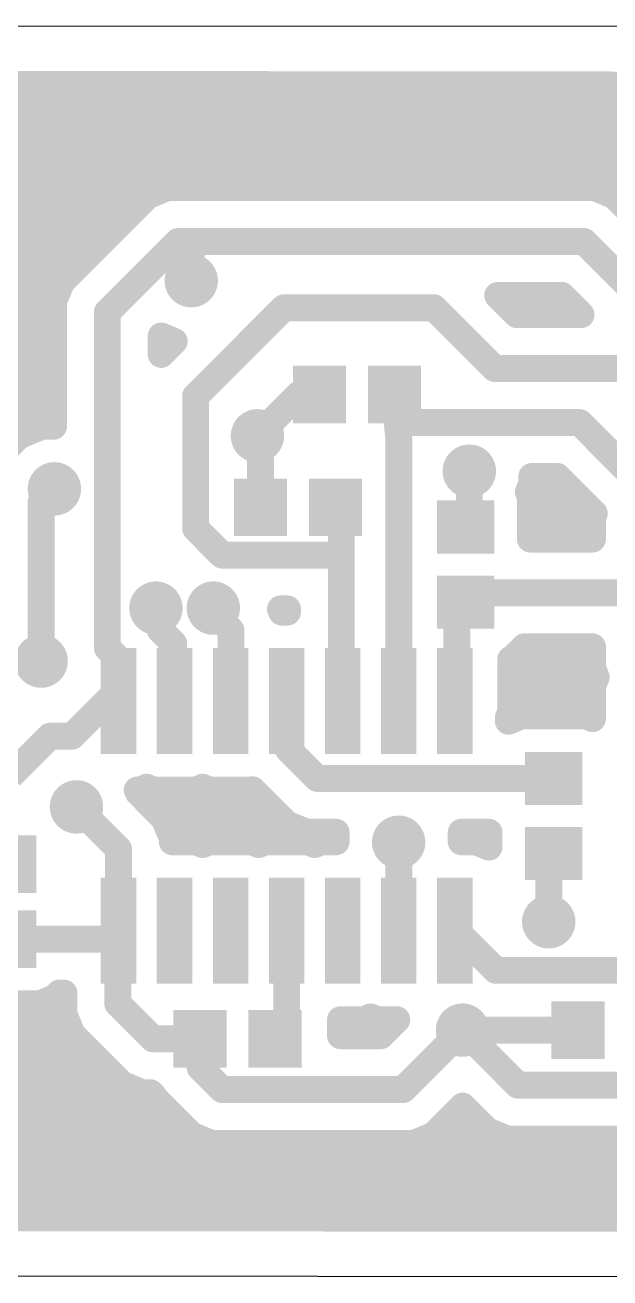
# Model space of a CAD drawing. Extents: x 0.6 to 66.7, y 0.1 to 28.5.
# Drawn here: x 23.59 to 36.85, y 0.1 to 28.46 of the extents above; entities that cross this region are included whole.
import ezdxf

# ---------------------------------------------------------------- set-up
doc = ezdxf.new("R2010")
doc.units = 0
for name, color, linetype in [('1', 22, 'CONTINUOUS'), ('18', 82, 'CONTINUOUS'), ('20', 7, 'CONTINUOUS'), ('29', 253, 'CONTINUOUS')]:
    doc.layers.add(name, color=color, linetype=linetype)

# ---------------------------------------------------------------- blocks, each defined once
blk = doc.blocks.new('RECT')
blk.add_solid([(-0.5, -0.5), (0.5, -0.5), (-0.5, 0.5), (0.5, 0.5)])
blk = doc.blocks.new('ROUNDV')
at = {"const_width": 0.5}
blk.add_lwpolyline([(0, -0.25, 1), (0, 0.25, 1), (0, -0.25)], format="xyb", dxfattribs=at)

msp = doc.modelspace()

# ---------------------------------------------------------------- linework, layer by layer
at = {"layer": '1', "const_width": 0.6096}
for points in [[(1.8808, 27.1379), (65.3319, 27.076)], [(1.8808, 26.8224), (65.331, 26.8224)], [(1.8808, 26.2128), (62.5303, 26.2128)], [(1.8808, 25.6032), (61.9207, 25.6032)], [(19.1865, 24.9936), (61.6979, 24.9936)], [(26.8175, 24.7792), (26.3694, 24.5936)], [(36.5013, 24.7792), (26.8175, 24.7792)], [(36.9494, 24.5936), (36.5013, 24.7792)], [(19.7871, 24.384), (26.1598, 24.384)], [(26.3694, 24.5936), (24.7694, 22.9936)], [(37.2924, 24.2506), (36.9494, 24.5936)], [(19.7871, 23.7744), (25.5502, 23.7744)], [(27.06, 23.56), (25.46, 21.96)], [(27.36, 23.56), (27.06, 23.56)], [(36.2588, 23.56), (27.36, 23.56)], [(27.36, 22.6731), (27.36, 23.56)], [(37.8651, 21.9537), (36.2588, 23.56)], [(19.7871, 23.1648), (24.9406, 23.1648)], [(24.7694, 22.9936), (24.4264, 22.6506)], [(24.7694, 22.9936), (24.7694, 22.9936)], [(19.5352, 22.5552), (24.3869, 22.5552)], [(24.4264, 22.6506), (24.2408, 22.2025)], [(24.2408, 22.2025), (24.2408, 19.3776)], [(34.7413, 21.9029), (34.3034, 22.3408)], [(34.3034, 22.3408), (35.7538, 22.3408)], [(35.7538, 22.3408), (36.1917, 21.9029)], [(18.9256, 21.9456), (24.2408, 21.9456)], [(25.46, 14.36), (25.46, 21.96)], [(29.46, 22.06), (27.46, 20.06)], [(32.86, 22.06), (29.46, 22.06)], [(34.2363, 20.6837), (32.86, 22.06)], [(34.6986, 21.9456), (36.149, 21.9456)], [(36.1917, 21.9029), (34.7413, 21.9029)], [(5.5371, 21.336), (24.2408, 21.336)], [(26.6792, 21.4207), (26.9743, 21.2985)], [(26.6792, 21.0034), (26.6792, 21.4207)], [(26.6792, 21.336), (26.8837, 21.336)], [(26.9743, 21.2985), (26.7694, 21.0936)], [(26.7694, 21.0936), (26.6792, 21.0034)], [(5.5371, 20.7264), (24.2408, 20.7264)], [(37.8651, 20.6837), (34.2363, 20.6837)], [(5.5371, 20.1168), (24.2408, 20.1168)], [(27.46, 20.06), (27.46, 17.06)], [(29.7976, 20.0976), (28.86, 19.16)], [(30.2636, 20.0976), (29.7976, 20.0976)], [(32.0621, 19.096), (31.9636, 20.0976)], [(32.426, 19.46), (31.9636, 20.0976)], [(16.8929, 19.5072), (24.2408, 19.5072)], [(23.978, 19.3776), (23.457, 19.1618)], [(24.2408, 19.3776), (23.978, 19.3776)], [(36.16, 19.46), (32.426, 19.46)], [(37.4763, 18.1437), (36.16, 19.46)], [(23.457, 19.1618), (23.0582, 18.763)], [(28.9224, 19.0976), (28.86, 19.16)], [(28.9301, 19.0899), (28.86, 19.16)], [(28.9301, 17.5408), (28.9301, 19.0899)], [(32.0621, 13.1557), (32.0621, 19.096)], [(33.66, 18.36), (33.66, 17.177)], [(35.0776, 18.078), (35.0776, 18.2408)], [(35.0776, 18.2408), (35.655, 18.2408)], [(35.655, 18.2408), (36.4916, 17.4042)], [(23.96, 17.66), (24.26, 17.96)], [(34.9982, 17.8864), (35.0776, 18.078)], [(35.0432, 17.7777), (34.9982, 17.8864)], [(23.96, 14.06), (23.96, 17.66)], [(35.0432, 16.8229), (35.0432, 17.7777)], [(35.0432, 17.6784), (36.2174, 17.6784)], [(30.76, 17.4109), (30.6301, 17.5408)], [(30.76, 16.46), (30.76, 17.4109)], [(36.4916, 17.4042), (36.4507, 17.3056)], [(36.4507, 17.3056), (36.4507, 16.8229)], [(27.46, 17.06), (28.06, 16.46)], [(33.66, 17.177), (33.5788, 17.0958)], [(35.0432, 17.0688), (36.4507, 17.0688)], [(36.4507, 16.8229), (35.0432, 16.8229)], [(28.06, 16.46), (30.76, 16.46)], [(30.76, 13.1877), (30.76, 16.46)], [(33.571, 15.6037), (33.5788, 15.3958)], [(33.7867, 15.6037), (33.5788, 15.3958)], [(37.8651, 15.6037), (33.7867, 15.6037)], [(33.3788, 15.1958), (33.5788, 15.3958)], [(26.56, 15.26), (26.66, 14.76)], [(27.86, 15.26), (27.96, 15.06)], [(27.96, 15.06), (28.26, 14.76)], [(29.4098, 15.1701), (29.3805, 15.2408)], [(29.3805, 15.2408), (29.5408, 15.2408)], [(29.3808, 15.24), (29.5408, 15.24)], [(29.5408, 15.1701), (29.4098, 15.1701)], [(29.5408, 15.2408), (29.5408, 15.1701)], [(33.3788, 13.1557), (33.3788, 15.1958)], [(26.66, 14.76), (26.96, 14.46)], [(28.26, 14.76), (28.26, 13.36)], [(26.96, 14.46), (26.96, 13.06)], [(25.7121, 14.1079), (25.46, 14.36)], [(34.6468, 14.1206), (34.904, 14.3779)], [(34.904, 14.3779), (34.9068, 14.3845)], [(34.9068, 14.3845), (36.4507, 14.3845)], [(36.4507, 14.3845), (36.4507, 13.9018)], [(25.7121, 13.1557), (25.7121, 14.1079)], [(34.598, 14.1004), (34.6468, 14.1206)], [(34.598, 12.9132), (34.598, 14.1004)], [(34.598, 14.0208), (36.4507, 14.0208)], [(36.4507, 13.9018), (36.5349, 13.6987)], [(36.5349, 13.6987), (36.4507, 13.4956)], [(34.598, 13.4112), (36.4507, 13.4112)], [(36.4507, 13.4956), (36.4507, 12.7573)], [(25.5218, 13.2218), (24.66, 12.36)], [(25.646, 13.2218), (25.5218, 13.2218)], [(25.646, 13.2218), (25.7121, 13.1557)], [(29.56, 13.1177), (29.5221, 13.1557)], [(29.56, 12.06), (29.56, 13.1177)], [(30.76, 13.1877), (30.7921, 13.1557)], [(32.0621, 13.1557), (31.9976, 13.1557)], [(33.3321, 13.1557), (33.3788, 13.1557)], [(34.5465, 12.7887), (34.598, 12.9132)], [(34.8382, 12.8189), (34.5465, 12.6981)], [(34.5465, 12.6981), (34.5465, 12.7887)], [(34.5518, 12.8016), (34.7964, 12.8016)], [(36.3019, 12.8189), (34.8382, 12.8189)], [(36.4507, 12.7573), (36.3019, 12.8189)], [(36.3438, 12.8016), (36.4507, 12.8016)], [(24.16, 12.36), (23.26, 11.46)], [(24.66, 12.36), (24.16, 12.36)], [(30.2155, 11.4045), (29.56, 12.06)], [(35.5701, 11.4045), (30.2155, 11.4045)], [(26.1602, 11.084), (26.1365, 11.1413)], [(26.1365, 11.1413), (26.1939, 11.1413)], [(26.7456, 10.4986), (26.1602, 11.084)], [(26.1939, 11.1413), (26.3471, 11.2047)], [(26.3471, 11.2047), (26.5002, 11.1413)], [(26.5002, 11.1413), (27.4639, 11.1413)], [(27.4639, 11.1413), (27.6171, 11.2047)], [(27.6171, 11.2047), (27.7702, 11.1413)], [(27.7702, 11.1413), (28.7339, 11.1413)], [(28.7339, 11.1413), (28.7485, 11.1473)], [(28.7485, 11.1473), (28.8694, 11.0264)], [(25.7121, 9.8079), (24.76, 10.76)], [(26.2714, 10.9728), (28.923, 10.9728)], [(28.8694, 11.0264), (29.5249, 10.3709)], [(26.9313, 10.0505), (26.7456, 10.4986)], [(26.8017, 10.3632), (29.5435, 10.3632)], [(29.5249, 10.3709), (29.973, 10.1853)], [(26.9313, 9.9701), (26.9313, 10.0505)], [(27.4639, 9.9701), (26.9313, 9.9701)], [(27.6171, 9.9066), (27.4639, 9.9701)], [(27.7702, 9.9701), (27.6171, 9.9066)], [(28.7339, 9.9701), (27.7702, 9.9701)], [(28.8871, 9.9066), (28.7339, 9.9701)], [(29.0402, 9.9701), (28.8871, 9.9066)], [(30.0039, 9.9701), (29.0402, 9.9701)], [(29.973, 10.1853), (30.6424, 10.1853)], [(30.1571, 9.9067), (30.0039, 9.9701)], [(30.3102, 9.9701), (30.1571, 9.9067)], [(30.6424, 9.9701), (30.3102, 9.9701)], [(30.6424, 10.1853), (30.6424, 9.9701)], [(32.0621, 9.9579), (32.06, 9.96)], [(32.0621, 7.9557), (32.0621, 9.9579)], [(33.4776, 9.9701), (33.4776, 10.1853)], [(33.4776, 10.1853), (34.1057, 10.1853)], [(33.8139, 9.9701), (33.4776, 9.9701)], [(34.1057, 9.8492), (33.8139, 9.9701)], [(34.1057, 10.1853), (34.1057, 9.8492)], [(25.7121, 7.9557), (25.7121, 9.8079)], [(35.46, 9.6945), (35.5701, 9.7045)], [(35.46, 9.6945), (35.46, 8.16)], [(33.3321, 8.7321), (33.3321, 7.9879)], [(25.5205, 7.7641), (25.7121, 7.9557)], [(25.6949, 7.9385), (25.7121, 7.9557)], [(25.6949, 6.3054), (25.6949, 7.9385)], [(29.5221, 7.9557), (29.5221, 5.7737)], [(33.3321, 7.9557), (33.3321, 7.9879)], [(33.3321, 7.9879), (34.26, 7.06)], [(23.2474, 7.7641), (25.5205, 7.7641)], [(34.26, 7.06), (37.36, 7.06)], [(24.2654, 6.4389), (24.3714, 6.5449)], [(24.3714, 6.5449), (24.4757, 6.5449)], [(24.4757, 6.5449), (24.4757, 6.0629)], [(22.5656, 6.2997), (23.9293, 6.2997)], [(23.9293, 6.2997), (24.2654, 6.4389)], [(26.4911, 5.5092), (25.6949, 6.3054)], [(22.0122, 6.096), (24.4757, 6.096)], [(24.4757, 6.0629), (24.6613, 5.6148)], [(30.7413, 5.5792), (30.7413, 5.9413)], [(30.7413, 5.9413), (31.2739, 5.9413)], [(31.2739, 5.9413), (31.4271, 6.0047)], [(31.4271, 6.0047), (31.5802, 5.9413)], [(31.5802, 5.9413), (32.0171, 5.9413)], [(32.0171, 5.9413), (31.655, 5.5792)], [(29.5221, 5.7737), (29.2575, 5.5092)], [(32.16, 4.36), (33.5062, 5.7062)], [(33.5062, 5.7062), (33.5138, 5.7062)], [(36.1219, 5.7062), (33.5062, 5.7062)], [(33.5138, 5.7062), (34.76, 4.46)], [(22.1592, 5.4864), (24.7897, 5.4864)], [(24.6613, 5.6148), (25.0043, 5.2718)], [(27.5575, 5.5092), (26.4911, 5.5092)], [(27.5262, 5.4779), (27.5575, 5.5092)], [(27.56, 5.5066), (27.5575, 5.5092)], [(27.56, 4.86), (27.56, 5.5066)], [(31.655, 5.5792), (30.7413, 5.5792)], [(25.0043, 5.2718), (25.8005, 4.4756)], [(22.1771, 4.8768), (25.3993, 4.8768)], [(28.06, 4.36), (27.56, 4.86)], [(21.872, 4.2672), (26.4563, 4.2672)], [(25.8005, 4.4756), (26.2486, 4.29)], [(26.2486, 4.29), (26.4335, 4.29)], [(26.4335, 4.29), (26.5068, 4.2166)], [(32.16, 4.36), (28.06, 4.36)], [(34.76, 4.46), (43.56, 4.46)], [(26.5068, 4.2166), (26.5264, 4.1694)], [(26.5264, 4.1694), (26.8694, 3.8264)], [(32.8506, 3.3264), (33.51, 3.9858)], [(33.51, 3.9858), (33.7264, 3.7694)], [(26.8694, 3.8264), (27.3694, 3.3264)], [(33.7264, 3.7694), (34.0694, 3.4264)], [(1.8808, 3.6576), (27.0382, 3.6576)], [(33.1818, 3.6576), (33.8382, 3.6576)], [(34.0694, 3.4264), (34.5175, 3.2408)], [(27.3694, 3.3264), (27.8175, 3.1408)], [(27.8175, 3.1408), (32.4025, 3.1408)], [(32.4025, 3.1408), (32.8506, 3.3264)], [(34.5175, 3.2408), (43.8025, 3.2408)], [(1.8808, 3.048), (55.1478, 3.048)], [(1.8808, 2.4384), (55.7872, 2.4384)], [(1.8808, 1.8288), (57.7705, 1.8288)], [(58.1747, 1.4246), (1.8808, 1.4795)]]:
    msp.add_lwpolyline(points, dxfattribs=at)
at = {"layer": '1', "const_width": 0.3048}
for points in [[(26.8175, 24.9316, 1), (26.8175, 24.6268)], [(26.8758, 24.6384, 1), (26.7592, 24.92)], [(36.5597, 24.92, 1), (36.443, 24.6384)], [(36.5013, 24.6268, 1), (36.5013, 24.9316)], [(26.1598, 24.2316, 1), (26.1598, 24.5364)], [(26.3111, 24.7344, 1), (26.4277, 24.4528)], [(26.4771, 24.4858, 1), (26.2616, 24.7013)], [(37.0572, 24.7013, 1), (36.8417, 24.4858)], [(36.8911, 24.4528, 1), (37.0078, 24.7344)], [(25.5502, 23.622, 1), (25.5502, 23.9268)], [(27.06, 23.7124, 1), (27.06, 23.4076)], [(27.1678, 23.4522, 1), (26.9522, 23.6678)], [(27.36, 23.7124, 1), (27.36, 23.4076)], [(27.5124, 23.56, 1), (27.2076, 23.56)], [(27.36, 23.4076, 1), (27.36, 23.7124)], [(36.3666, 23.6678, 1), (36.1511, 23.4522)], [(36.2588, 23.4076, 1), (36.2588, 23.7124)], [(24.7694, 23.146, 1), (24.7694, 22.8412)], [(24.8771, 22.8858, 1), (24.6616, 23.1013)], [(24.7694, 22.8412, 1), (24.7694, 23.146)], [(24.9406, 23.0124, 1), (24.9406, 23.3172)], [(24.6616, 23.1013, 1), (24.8771, 22.8858)], [(24.3186, 22.7584, 1), (24.5342, 22.5429)], [(24.5672, 22.5923, 1), (24.2856, 22.7089)], [(24.3869, 22.4028, 1), (24.3869, 22.7076)], [(27.2076, 22.6731, 1), (27.5124, 22.6731)], [(24.3932, 22.2025, 1), (24.0884, 22.2025)], [(24.1, 22.2608, 1), (24.3816, 22.1442)], [(34.4112, 22.4486, 1), (34.1956, 22.233)], [(34.3034, 22.4932, 1), (34.3034, 22.1884)], [(35.8616, 22.4486, 1), (35.646, 22.233)], [(35.7538, 22.1884, 1), (35.7538, 22.4932)], [(24.2408, 21.7932, 1), (24.2408, 22.098)], [(25.3522, 22.0678, 1), (25.5678, 21.8522)], [(25.6124, 21.96, 1), (25.3076, 21.96)], [(29.46, 22.2124, 1), (29.46, 21.9076)], [(29.5678, 21.9522, 1), (29.3522, 22.1678)], [(32.9678, 22.1678, 1), (32.7522, 21.9522)], [(32.86, 21.9076, 1), (32.86, 22.2124)], [(34.6986, 22.098, 1), (34.6986, 21.7932)], [(34.7413, 22.0553, 1), (34.7413, 21.7505)], [(34.6335, 21.7951, 1), (34.8491, 22.0107)], [(36.084, 21.7951, 1), (36.2995, 22.0107)], [(36.149, 21.7932, 1), (36.149, 22.098)], [(36.1917, 21.7505, 1), (36.1917, 22.0553)], [(24.2408, 21.1836, 1), (24.2408, 21.4884)], [(26.7375, 21.5615, 1), (26.6209, 21.2799)], [(26.8316, 21.4207, 1), (26.5268, 21.4207)], [(26.6792, 21.4884, 1), (26.6792, 21.1836)], [(27.082, 21.1907, 1), (26.8665, 21.4062)], [(26.8837, 21.1836, 1), (26.8837, 21.4884)], [(26.916, 21.1577, 1), (27.0326, 21.4393)], [(26.6616, 21.2013, 1), (26.8771, 20.9858)], [(26.8771, 20.9858, 1), (26.6616, 21.2013)], [(24.2408, 20.574, 1), (24.2408, 20.8788)], [(26.5714, 21.1112, 1), (26.787, 20.8956)], [(26.5268, 21.0034, 1), (26.8316, 21.0034)], [(34.2363, 20.8361, 1), (34.2363, 20.5313)], [(34.1285, 20.5759, 1), (34.3441, 20.7915)], [(24.2408, 19.9644, 1), (24.2408, 20.2692)], [(27.3522, 20.1678, 1), (27.5678, 19.9522)], [(27.6124, 20.06, 1), (27.3076, 20.06)], [(29.7976, 20.25, 1), (29.7976, 19.9452)], [(29.9053, 19.9898, 1), (29.6898, 20.2053)], [(30.2636, 19.9452, 1), (30.2636, 20.25)], [(32.1153, 20.1125, 1), (31.8119, 20.0827)], [(32.087, 20.187, 1), (31.8402, 20.0081)], [(23.978, 19.53, 1), (23.978, 19.2252)], [(24.0363, 19.2368, 1), (23.9197, 19.5184)], [(24.2408, 19.3548, 1), (24.2408, 19.6596)], [(24.2408, 19.2252, 1), (24.2408, 19.53)], [(32.426, 19.6124, 1), (32.426, 19.3076)], [(32.3027, 19.3705, 1), (32.5494, 19.5495)], [(36.2678, 19.5678, 1), (36.0522, 19.3522)], [(36.16, 19.3076, 1), (36.16, 19.6124)], [(23.3987, 19.3026, 1), (23.5153, 19.021)], [(23.5648, 19.054, 1), (23.3492, 19.2695)], [(24.0884, 19.3776, 1), (24.3932, 19.3776)], [(28.9678, 19.2678, 1), (28.7522, 19.0522)], [(28.9678, 19.2678, 1), (28.7522, 19.0522)], [(28.7522, 19.2678, 1), (28.9678, 19.0522)], [(29.0825, 19.0899, 1), (28.7777, 19.0899)], [(28.8147, 18.9898, 1), (29.0302, 19.2053)], [(28.8223, 18.9821, 1), (29.0379, 19.1977)], [(32.2145, 19.096, 1), (31.9097, 19.096)], [(31.9104, 19.0811, 1), (32.2137, 19.1109)], [(33.8124, 18.36, 1), (33.5076, 18.36)], [(35.23, 18.2408, 1), (34.9252, 18.2408)], [(35.0776, 18.3932, 1), (35.0776, 18.0884)], [(35.7628, 18.3486, 1), (35.5472, 18.133)], [(35.655, 18.0884, 1), (35.655, 18.3932)], [(24.3678, 17.8522, 1), (24.1522, 18.0678)], [(35.139, 17.9447, 1), (34.8574, 17.8281)], [(34.9252, 18.078, 1), (35.23, 18.078)], [(35.2184, 18.0197, 1), (34.9368, 18.1363)], [(23.8522, 17.7678, 1), (24.0678, 17.5522)], [(24.1124, 17.66, 1), (23.8076, 17.66)], [(34.8574, 17.9447, 1), (35.139, 17.8281)], [(35.1956, 17.7777, 1), (34.8908, 17.7777)], [(35.0432, 17.8308, 1), (35.0432, 17.526)], [(34.9024, 17.7194, 1), (35.184, 17.836)], [(36.2174, 17.526, 1), (36.2174, 17.8308)], [(28.7777, 17.5408, 1), (29.0825, 17.5408)], [(30.7379, 17.6485, 1), (30.5223, 17.433)], [(30.9124, 17.4109, 1), (30.6076, 17.4109)], [(30.6522, 17.3031, 1), (30.8678, 17.5186)], [(36.6031, 17.3056, 1), (36.2983, 17.3056)], [(36.6324, 17.3459, 1), (36.3508, 17.4625)], [(36.3838, 17.2964, 1), (36.5993, 17.512)], [(27.5678, 17.1678, 1), (27.3522, 16.9522)], [(33.4711, 17.2036, 1), (33.6866, 16.9881)], [(33.5076, 17.177, 1), (33.8124, 17.177)], [(33.7678, 17.0692, 1), (33.5522, 17.2848)], [(35.0432, 17.2212, 1), (35.0432, 16.9164)], [(36.3099, 17.3639, 1), (36.5915, 17.2473)], [(36.4507, 16.9164, 1), (36.4507, 17.2212)], [(27.3076, 17.06, 1), (27.6124, 17.06)], [(35.0432, 16.9753, 1), (35.0432, 16.6705)], [(36.4507, 16.6705, 1), (36.4507, 16.9753)], [(28.06, 16.6124, 1), (28.06, 16.3076)], [(30.9124, 16.46, 1), (30.6076, 16.46)], [(30.76, 16.3076, 1), (30.76, 16.6124)], [(34.8908, 16.8229, 1), (35.1956, 16.8229)], [(36.2983, 16.8229, 1), (36.6031, 16.8229)], [(27.9522, 16.3522, 1), (28.1678, 16.5678)], [(30.6076, 16.46, 1), (30.9124, 16.46)], [(33.7233, 15.6094, 1), (33.4187, 15.5979)], [(33.7867, 15.7561, 1), (33.7867, 15.4513)], [(33.8944, 15.4959, 1), (33.6789, 15.7115)], [(33.4711, 15.5036, 1), (33.6866, 15.2881)], [(33.6866, 15.2881, 1), (33.4711, 15.5036)], [(26.7094, 15.2899, 1), (26.4106, 15.2301)], [(27.9963, 15.3282, 1), (27.7237, 15.1918)], [(28.0678, 15.1678, 1), (27.8522, 14.9522)], [(29.5213, 15.2991, 1), (29.2397, 15.1825)], [(29.3805, 15.3932, 1), (29.3805, 15.0884)], [(29.3808, 15.3924, 1), (29.3808, 15.0876)], [(29.4098, 15.3225, 1), (29.4098, 15.0177)], [(29.269, 15.1118, 1), (29.5506, 15.2284)], [(29.6932, 15.2408, 1), (29.3884, 15.2408)], [(29.3884, 15.1701, 1), (29.6932, 15.1701)], [(29.5408, 15.0884, 1), (29.5408, 15.3932)], [(29.5408, 15.0876, 1), (29.5408, 15.3924)], [(29.5408, 15.0177, 1), (29.5408, 15.3225)], [(33.5312, 15.1958, 1), (33.2264, 15.1958)], [(33.2711, 15.3036, 1), (33.4866, 15.0881)], [(33.4265, 15.3901, 1), (33.7311, 15.4016)], [(26.7678, 14.8678, 1), (26.5522, 14.6522)], [(27.8237, 14.9918, 1), (28.0963, 15.1282)], [(28.4124, 14.76, 1), (28.1076, 14.76)], [(26.5106, 14.7301, 1), (26.8094, 14.7899)], [(27.1124, 14.46, 1), (26.8076, 14.46)], [(28.1522, 14.6522, 1), (28.3678, 14.8678)], [(25.5678, 14.4678, 1), (25.3522, 14.2522)], [(25.3076, 14.36, 1), (25.6124, 14.36)], [(26.8522, 14.3522, 1), (27.0678, 14.5678)], [(34.7632, 14.4362, 1), (35.0448, 14.3196)], [(34.9068, 14.5369, 1), (34.9068, 14.2321)], [(35.0476, 14.3262, 1), (34.766, 14.4428)], [(35.0118, 14.2701, 1), (34.7962, 14.4856)], [(36.6031, 14.3845, 1), (36.2983, 14.3845)], [(36.4507, 14.2321, 1), (36.4507, 14.5369)], [(23.8076, 14.06, 1), (24.1124, 14.06)], [(25.8645, 14.1079, 1), (25.5597, 14.1079)], [(25.6043, 14.0002, 1), (25.8198, 14.2157)], [(34.7504, 14.1004, 1), (34.4456, 14.1004)], [(34.5397, 14.2412, 1), (34.6563, 13.9596)], [(34.598, 14.1732, 1), (34.598, 13.8684)], [(34.539, 14.2284, 1), (34.7546, 14.0129)], [(34.7051, 13.9798, 1), (34.5885, 14.2614)], [(36.5915, 13.9601, 1), (36.3099, 13.8435)], [(36.4507, 13.8684, 1), (36.4507, 14.1732)], [(36.2983, 13.9018, 1), (36.6031, 13.9018)], [(36.6757, 13.6404, 1), (36.3941, 13.757)], [(36.3941, 13.6404, 1), (36.6757, 13.757)], [(34.598, 13.5636, 1), (34.598, 13.2588)], [(36.6031, 13.4956, 1), (36.2983, 13.4956)], [(36.3099, 13.5539, 1), (36.5915, 13.4373)], [(36.4507, 13.2588, 1), (36.4507, 13.5636)], [(25.5218, 13.3742, 1), (25.5218, 13.0694)], [(25.6295, 13.114, 1), (25.414, 13.3295)], [(25.7537, 13.3295, 1), (25.5382, 13.114)], [(25.6043, 13.0479, 1), (25.8198, 13.2634)], [(25.646, 13.0694, 1), (25.646, 13.3742)], [(28.1076, 13.36, 1), (28.4124, 13.36)], [(29.6298, 13.2634, 1), (29.4143, 13.0479)], [(29.7124, 13.1177, 1), (29.4076, 13.1177)], [(29.4522, 13.01, 1), (29.6678, 13.2255)], [(30.8678, 13.2955, 1), (30.6522, 13.08)], [(30.6076, 13.1877, 1), (30.9124, 13.1877)], [(30.6843, 13.0479, 1), (30.8998, 13.2634)], [(31.9976, 13.3081, 1), (31.9976, 13.0033)], [(32.0621, 13.0033, 1), (32.0621, 13.3081)], [(33.3321, 13.3081, 1), (33.3321, 13.0033)], [(33.3788, 13.0033, 1), (33.3788, 13.3081)], [(25.5597, 13.1557, 1), (25.8645, 13.1557)], [(26.8076, 13.06, 1), (27.1124, 13.06)], [(31.9097, 13.1557, 1), (32.2145, 13.1557)], [(33.2264, 13.1557, 1), (33.5312, 13.1557)], [(34.6989, 12.7887, 1), (34.3941, 12.7887)], [(34.5518, 12.954, 1), (34.5518, 12.6492)], [(34.4456, 12.9132, 1), (34.7504, 12.9132)], [(34.7388, 12.8548, 1), (34.4572, 12.9715)], [(34.8382, 12.9713, 1), (34.8382, 12.6665)], [(34.8965, 12.6781, 1), (34.7799, 12.9597)], [(34.7964, 12.6492, 1), (34.7964, 12.954)], [(36.3603, 12.9597, 1), (36.2436, 12.6781)], [(36.3438, 12.954, 1), (36.3438, 12.6492)], [(36.3019, 12.6665, 1), (36.3019, 12.9713)], [(36.3924, 12.6165, 1), (36.509, 12.8981)], [(36.4507, 12.6492, 1), (36.4507, 12.954)], [(34.4881, 12.8389, 1), (34.6048, 12.5573)], [(34.4057, 12.847, 1), (34.6873, 12.7303)], [(34.3941, 12.6981, 1), (34.6989, 12.6981)], [(36.2983, 12.7573, 1), (36.6031, 12.7573)], [(24.16, 12.5124, 1), (24.16, 12.2076)], [(24.2678, 12.2522, 1), (24.0522, 12.4678)], [(24.5522, 12.4678, 1), (24.7678, 12.2522)], [(24.66, 12.2076, 1), (24.66, 12.5124)], [(29.6678, 12.1678, 1), (29.4522, 11.9522)], [(29.4076, 12.06, 1), (29.7124, 12.06)], [(30.2155, 11.5569, 1), (30.2155, 11.2521)], [(30.1077, 11.2968, 1), (30.3232, 11.5123)], [(35.5701, 11.2521, 1), (35.5701, 11.5569)], [(26.2773, 11.1996, 1), (25.9957, 11.083)], [(26.1365, 11.2937, 1), (26.1365, 10.9889)], [(26.2679, 11.1918, 1), (26.0524, 10.9763)], [(26.1356, 11.2821, 1), (26.2523, 11.0005)], [(26.1939, 10.9889, 1), (26.1939, 11.2937)], [(26.4054, 11.3455, 1), (26.2887, 11.0639)], [(26.4054, 11.0639, 1), (26.2887, 11.3455)], [(26.5002, 11.2937, 1), (26.5002, 10.9889)], [(26.4418, 11.0005, 1), (26.5585, 11.2821)], [(27.4056, 11.2821, 1), (27.5223, 11.0005)], [(27.4639, 10.9889, 1), (27.4639, 11.2937)], [(27.6754, 11.3455, 1), (27.5587, 11.0639)], [(27.6754, 11.0639, 1), (27.5587, 11.3455)], [(27.7702, 11.2937, 1), (27.7702, 10.9889)], [(27.7118, 11.0005, 1), (27.8285, 11.2821)], [(28.6756, 11.2821, 1), (28.7923, 11.0005)], [(28.8563, 11.2551, 1), (28.6407, 11.0395)], [(28.8068, 11.0065, 1), (28.6901, 11.2881)], [(28.7339, 10.9889, 1), (28.7339, 11.2937)], [(24.8678, 10.8678, 1), (24.6522, 10.6522)], [(26.0194, 11.0257, 1), (26.301, 11.1423)], [(26.2714, 11.1252, 1), (26.2714, 10.8204)], [(28.9771, 11.1342, 1), (28.7616, 10.9186)], [(28.7616, 10.9187, 1), (28.9771, 11.1342)], [(28.923, 10.8204, 1), (28.923, 11.1252)], [(26.8864, 10.5569, 1), (26.6048, 10.4402)], [(26.6379, 10.3908, 1), (26.8534, 10.6063)], [(26.8017, 10.5156, 1), (26.8017, 10.2108)], [(29.5832, 10.5117, 1), (29.4665, 10.2301)], [(29.4171, 10.2632, 1), (29.6326, 10.4787)], [(29.5435, 10.2108, 1), (29.5435, 10.5156)], [(27.0837, 10.0505, 1), (26.7789, 10.0505)], [(26.9313, 10.1225, 1), (26.9313, 9.8177)], [(26.7905, 9.9921, 1), (27.0721, 10.1088)], [(27.5223, 10.1109, 1), (27.4056, 9.8293)], [(27.4639, 9.8177, 1), (27.4639, 10.1225)], [(27.7702, 10.1225, 1), (27.7702, 9.8177)], [(27.8285, 9.8293, 1), (27.7118, 10.1109)], [(28.7923, 10.1109, 1), (28.6756, 9.8293)], [(28.7339, 9.8177, 1), (28.7339, 10.1225)], [(29.0402, 10.1225, 1), (29.0402, 9.8177)], [(29.0985, 9.8293, 1), (28.9818, 10.1109)], [(29.973, 10.3377, 1), (29.973, 10.0329)], [(30.0623, 10.1109, 1), (29.9456, 9.8293)], [(29.9146, 10.0445, 1), (30.0313, 10.3261)], [(30.0039, 9.8177, 1), (30.0039, 10.1225)], [(30.3102, 10.1225, 1), (30.3102, 9.8177)], [(30.3685, 9.8293, 1), (30.2519, 10.1109)], [(30.7948, 10.1853, 1), (30.49, 10.1853)], [(30.6424, 10.0329, 1), (30.6424, 10.3377)], [(30.6424, 9.8177, 1), (30.6424, 10.1225)], [(32.1678, 10.0678, 1), (31.9522, 9.8522)], [(32.2145, 9.9579, 1), (31.9097, 9.9579)], [(31.9543, 9.8502, 1), (32.1698, 10.0657)], [(33.63, 10.1853, 1), (33.3252, 10.1853)], [(33.4776, 10.3377, 1), (33.4776, 10.0329)], [(33.4776, 10.1225, 1), (33.4776, 9.8177)], [(33.8723, 10.1109, 1), (33.7556, 9.8293)], [(33.8139, 9.8177, 1), (33.8139, 10.1225)], [(34.2581, 10.1853, 1), (33.9533, 10.1853)], [(34.1057, 10.0329, 1), (34.1057, 10.3377)], [(25.8645, 9.8079, 1), (25.5597, 9.8079)], [(25.6043, 9.7002, 1), (25.8198, 9.9157)], [(26.7789, 9.9701, 1), (27.0837, 9.9701)], [(27.5587, 10.0474, 1), (27.6754, 9.7658)], [(27.5587, 9.7658, 1), (27.6754, 10.0474)], [(28.8287, 10.0474, 1), (28.9454, 9.7658)], [(28.8287, 9.7658, 1), (28.9454, 10.0474)], [(30.0987, 10.0474, 1), (30.2154, 9.7659)], [(30.0987, 9.7659, 1), (30.2154, 10.0474)], [(30.49, 9.9701, 1), (30.7948, 9.9701)], [(33.3252, 9.9701, 1), (33.63, 9.9701)], [(33.9533, 9.8492, 1), (34.2581, 9.8492)], [(34.0473, 9.7084, 1), (34.164, 9.99)], [(35.6124, 9.6945, 1), (35.3076, 9.6945)], [(35.4461, 9.8462, 1), (35.4739, 9.5427)], [(35.5839, 9.5528, 1), (35.5562, 9.8563)], [(33.4845, 8.7321, 1), (33.1797, 8.7321)], [(25.8473, 7.9385, 1), (25.5425, 7.9385)], [(25.8198, 7.8479, 1), (25.6043, 8.0634)], [(25.8198, 7.8479, 1), (25.6043, 8.0634)], [(29.6745, 7.9557, 1), (29.3697, 7.9557)], [(33.4845, 7.9879, 1), (33.1797, 7.9879)], [(33.4398, 8.0957, 1), (33.2243, 7.8802)], [(35.3076, 8.16, 1), (35.6124, 8.16)], [(25.4127, 7.8718, 1), (25.6282, 7.6563)], [(25.5205, 7.6117, 1), (25.5205, 7.9165)], [(25.5871, 8.0463, 1), (25.8027, 7.8308)], [(25.5597, 7.9557, 1), (25.8645, 7.9557)], [(31.9097, 7.9557, 1), (32.2145, 7.9557)], [(33.1797, 7.9879, 1), (33.4845, 7.9879)], [(33.1797, 7.9557, 1), (33.4845, 7.9557)], [(34.26, 7.2124, 1), (34.26, 6.9076)], [(34.1522, 6.9522, 1), (34.3678, 7.1678)], [(24.3714, 6.6973, 1), (24.3714, 6.3925)], [(24.4792, 6.4371, 1), (24.2636, 6.6526)], [(24.6281, 6.5449, 1), (24.3233, 6.5449)], [(24.4757, 6.3925, 1), (24.4757, 6.6973)], [(23.871, 6.4405, 1), (23.9877, 6.1589)], [(23.9293, 6.1473, 1), (23.9293, 6.4521)], [(24.1576, 6.5466, 1), (24.3732, 6.3311)], [(24.3237, 6.2981, 1), (24.2071, 6.5797)], [(25.8027, 6.4131, 1), (25.5871, 6.1976)], [(24.6165, 6.1212, 1), (24.3349, 6.0045)], [(24.4757, 5.9436, 1), (24.4757, 6.2484)], [(25.5425, 6.3054, 1), (25.8473, 6.3054)], [(30.8937, 5.9413, 1), (30.5889, 5.9413)], [(30.7413, 6.0937, 1), (30.7413, 5.7889)], [(31.2739, 5.7889, 1), (31.2739, 6.0937)], [(31.4854, 6.1455, 1), (31.3687, 5.8639)], [(31.4854, 5.8639, 1), (31.3687, 6.1455)], [(31.5802, 6.0937, 1), (31.5802, 5.7889)], [(32.1248, 5.8335, 1), (31.9093, 6.049)], [(32.0171, 5.7889, 1), (32.0171, 6.0937)], [(24.3233, 6.0629, 1), (24.6281, 6.0629)], [(29.6298, 5.666, 1), (29.4143, 5.8815)], [(31.2156, 6.0821, 1), (31.3323, 5.8005)], [(31.5219, 5.8005, 1), (31.6385, 6.0821)], [(33.5062, 5.8586, 1), (33.5062, 5.5538)], [(33.5062, 5.8586, 1), (33.5062, 5.5538)], [(33.6215, 5.814, 1), (33.406, 5.5985)], [(33.614, 5.5985, 1), (33.3985, 5.814)], [(33.5138, 5.5538, 1), (33.5138, 5.8586)], [(36.1219, 5.5538, 1), (36.1219, 5.8586)], [(24.7691, 5.7225, 1), (24.5535, 5.507)], [(24.5205, 5.5564, 1), (24.8021, 5.6731)], [(24.7897, 5.334, 1), (24.7897, 5.6388)], [(26.4911, 5.6616, 1), (26.4911, 5.3568)], [(26.3834, 5.4014, 1), (26.5989, 5.6169)], [(27.4185, 5.5857, 1), (27.634, 5.3701)], [(27.6652, 5.6169, 1), (27.4497, 5.4014)], [(27.7124, 5.5066, 1), (27.4076, 5.5066)], [(27.6652, 5.4014, 1), (27.4497, 5.6169)], [(27.4522, 5.3989, 1), (27.6678, 5.6144)], [(27.5575, 5.3568, 1), (27.5575, 5.6616)], [(29.1497, 5.6169, 1), (29.3652, 5.4014)], [(29.3697, 5.7737, 1), (29.6745, 5.7737)], [(30.7413, 5.7316, 1), (30.7413, 5.4268)], [(30.5889, 5.5792, 1), (30.8937, 5.5792)], [(31.5472, 5.687, 1), (31.7628, 5.4714)], [(31.655, 5.4268, 1), (31.655, 5.7316)], [(25.112, 5.3796, 1), (24.8965, 5.164)], [(24.8965, 5.164, 1), (25.112, 5.3796)], [(25.3993, 4.7244, 1), (25.3993, 5.0292)], [(27.6678, 4.9678, 1), (27.4522, 4.7522)], [(27.4076, 4.86, 1), (27.7124, 4.86)], [(25.8588, 4.6164, 1), (25.7422, 4.3348)], [(25.6927, 4.3678, 1), (25.9083, 4.5833)], [(26.2486, 4.4424, 1), (26.2486, 4.1376)], [(26.1903, 4.1492, 1), (26.3069, 4.4308)], [(26.5413, 4.3977, 1), (26.3258, 4.1822)], [(26.4335, 4.1376, 1), (26.4335, 4.4424)], [(26.4563, 4.1148, 1), (26.4563, 4.4196)], [(28.06, 4.5124, 1), (28.06, 4.2076)], [(27.9522, 4.2522, 1), (28.1678, 4.4678)], [(32.0522, 4.4678, 1), (32.2678, 4.2522)], [(32.16, 4.2076, 1), (32.16, 4.5124)], [(34.76, 4.6124, 1), (34.76, 4.3076)], [(34.6522, 4.3522, 1), (34.8678, 4.5678)], [(26.6476, 4.275, 1), (26.366, 4.1583)], [(26.6342, 4.2771, 1), (26.4186, 4.0616)], [(26.3856, 4.1111, 1), (26.6672, 4.2277)], [(26.3991, 4.1089, 1), (26.6146, 4.3244)], [(33.6178, 4.0936, 1), (33.4022, 3.878)], [(33.6178, 3.878, 1), (33.4022, 4.0936)], [(26.9771, 3.9342, 1), (26.7616, 3.7186)], [(26.7616, 3.7186, 1), (26.9771, 3.9342)], [(33.8342, 3.8771, 1), (33.6186, 3.6616)], [(33.6186, 3.6616, 1), (33.8342, 3.8771)], [(27.0382, 3.5052, 1), (27.0382, 3.81)], [(33.1818, 3.81, 1), (33.1818, 3.5052)], [(33.8382, 3.5052, 1), (33.8382, 3.81)], [(34.1277, 3.5672, 1), (34.0111, 3.2856)], [(27.4277, 3.4672, 1), (27.3111, 3.1856)], [(27.2616, 3.2186, 1), (27.4771, 3.4342)], [(27.8175, 3.2932, 1), (27.8175, 2.9884)], [(27.7592, 3, 1), (27.8758, 3.2816)], [(32.3442, 3.2816, 1), (32.4608, 3)], [(32.4025, 2.9884, 1), (32.4025, 3.2932)], [(32.7429, 3.4342, 1), (32.9584, 3.2186)], [(32.9089, 3.1856, 1), (32.7923, 3.4672)], [(33.9616, 3.3186, 1), (34.1771, 3.5342)], [(34.5175, 3.3932, 1), (34.5175, 3.0884)], [(34.4592, 3.1, 1), (34.5758, 3.3816)]]:
    msp.add_lwpolyline(points, format="xyb", dxfattribs=at)
at = {"layer": '20'}
for p, q in [((66.6573, 28.3955), (0.56, 28.46)), ((66.6573, 0.0955), (0.56, 0.16))]:
    msp.add_line(p, q, dxfattribs=at)

# ---------------------------------------------------------------- block references
at = {"layer": '1', "yscale": 1.1}
for p in [(30.2636, 20.0976), (31.9636, 20.0976), (36.1219, 5.7062), (27.5575, 5.5092), (29.2575, 5.5092)]:
    msp.add_blockref('RECT', p, dxfattribs=at)
for p, rotation in [((28.9301, 17.5408), 180), ((30.6301, 17.5408), 180), ((33.5788, 17.0958), 270), ((33.5788, 15.3958), 270), ((35.5701, 11.4045), 90), ((35.5701, 9.7045), 90)]:
    msp.add_blockref('RECT', p, dxfattribs=dict(at, rotation=rotation))
at = {"layer": '1', "xscale": 0.6, "yscale": 2.2}
for p in [(25.7121, 13.1557), (26.9821, 13.1557), (28.2521, 13.1557), (29.5221, 13.1557), (30.7921, 13.1557), (32.0621, 13.1557), (33.3321, 13.1557), (25.7121, 7.9557), (26.9821, 7.9557), (28.2521, 7.9557), (29.5221, 7.9557), (30.7921, 7.9557), (32.0621, 7.9557), (33.3321, 7.9557)]:
    msp.add_blockref('RECT', p, dxfattribs=at)
at = {"layer": '1', "xscale": 1.1, "rotation": 270}
for p in [(23.2474, 9.4641), (23.2474, 7.7641)]:
    msp.add_blockref('RECT', p, dxfattribs=at)
at = {"layer": '18', "xscale": 1.0064, "yscale": 1.0064}
for p in [(27.36, 22.6731), (28.86, 19.16), (33.66, 18.36), (24.26, 17.96), (26.56, 15.26), (27.86, 15.26), (23.96, 14.06), (24.76, 10.76), (32.06, 9.96), (35.46, 8.16), (33.5062, 5.7062)]:
    msp.add_blockref('ROUNDV', p, dxfattribs=at)
at = {"layer": '29'}
for name, p, xscale, yscale in [('ROUNDV', (27.36, 22.6731), 1.2096, 1.2096), ('RECT', (30.2636, 20.0976), 1.2032, 1.3032), ('RECT', (31.9636, 20.0976), 1.2032, 1.3032), ('ROUNDV', (28.86, 19.16), 1.2096, 1.2096), ('ROUNDV', (33.66, 18.36), 1.2096, 1.2096), ('ROUNDV', (24.26, 17.96), 1.2096, 1.2096), ('ROUNDV', (26.56, 15.26), 1.2096, 1.2096), ('ROUNDV', (27.86, 15.26), 1.2096, 1.2096), ('ROUNDV', (23.96, 14.06), 1.2096, 1.2096), ('RECT', (25.7121, 13.1557), 0.8032, 2.4032), ('RECT', (26.9821, 13.1557), 0.8032, 2.4032), ('RECT', (28.2521, 13.1557), 0.8032, 2.4032), ('RECT', (29.5221, 13.1557), 0.8032, 2.4032), ('RECT', (30.7921, 13.1557), 0.8032, 2.4032), ('RECT', (32.0621, 13.1557), 0.8032, 2.4032), ('RECT', (33.3321, 13.1557), 0.8032, 2.4032), ('ROUNDV', (24.76, 10.76), 1.2096, 1.2096), ('ROUNDV', (32.06, 9.96), 1.2096, 1.2096), ('RECT', (25.7121, 7.9557), 0.8032, 2.4032), ('RECT', (26.9821, 7.9557), 0.8032, 2.4032), ('RECT', (28.2521, 7.9557), 0.8032, 2.4032), ('RECT', (29.5221, 7.9557), 0.8032, 2.4032), ('RECT', (30.7921, 7.9557), 0.8032, 2.4032), ('RECT', (32.0621, 7.9557), 0.8032, 2.4032), ('RECT', (33.3321, 7.9557), 0.8032, 2.4032), ('ROUNDV', (35.46, 8.16), 1.2096, 1.2096), ('ROUNDV', (33.5062, 5.7062), 1.2096, 1.2096), ('RECT', (36.1219, 5.7062), 1.2032, 1.3032), ('RECT', (27.5575, 5.5092), 1.2032, 1.3032), ('RECT', (29.2575, 5.5092), 1.2032, 1.3032)]:
    msp.add_blockref(name, p, dxfattribs=dict(at, xscale=xscale, yscale=yscale))
for p, xscale, yscale, rotation in [((28.9301, 17.5408), 1.2032, 1.3032, 180), ((30.6301, 17.5408), 1.2032, 1.3032, 180), ((33.5788, 17.0958), 1.2032, 1.3032, 270), ((33.5788, 15.3958), 1.2032, 1.3032, 270), ((35.5701, 11.4045), 1.2032, 1.3032, 90), ((35.5701, 9.7045), 1.2032, 1.3032, 90), ((23.2474, 9.4641), 1.3032, 1.2032, 270), ((23.2474, 7.7641), 1.3032, 1.2032, 270)]:
    msp.add_blockref('RECT', p, dxfattribs=dict(at, xscale=xscale, yscale=yscale, rotation=rotation))

doc.saveas('drawing.dxf')
